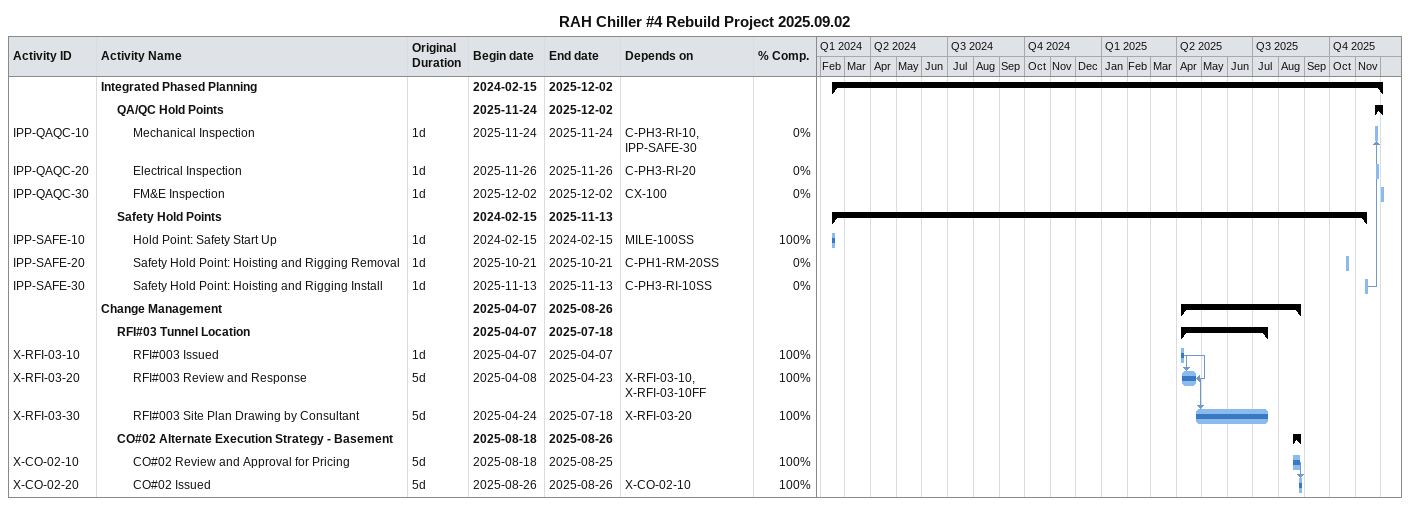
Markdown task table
RAH Chiller #4 Rebuild Project 2025.09.02

| ID | Level | Task | Original duration | Start | Finish | Predecessors | % complete |
|---|---|---|---|---|---|---|---|
|  | 1 | **Integrated Phased Planning** |  | 2024-02-15 | 2025-12-02 |  |  |
|  | 2 | **QA/QC Hold Points** |  | 2025-11-24 | 2025-12-02 |  |  |
| IPP-QAQC-10 | 3 | Mechanical Inspection | 1d | 2025-11-24 | 2025-11-24 | C-PH3-RI-10, IPP-SAFE-30 | 0 |
| IPP-QAQC-20 | 3 | Electrical Inspection | 1d | 2025-11-26 | 2025-11-26 | C-PH3-RI-20 | 0 |
| IPP-QAQC-30 | 3 | FM&E Inspection | 1d | 2025-12-02 | 2025-12-02 | CX-100 | 0 |
|  | 2 | **Safety Hold Points** |  | 2024-02-15 | 2025-11-13 |  |  |
| IPP-SAFE-10 | 3 | Hold Point: Safety Start Up | 1d | 2024-02-15 | 2024-02-15 | MILE-100SS | 100 |
| IPP-SAFE-20 | 3 | Safety Hold Point: Hoisting and Rigging Removal | 1d | 2025-10-21 | 2025-10-21 | C-PH1-RM-20SS | 0 |
| IPP-SAFE-30 | 3 | Safety Hold Point: Hoisting and Rigging Install | 1d | 2025-11-13 | 2025-11-13 | C-PH3-RI-10SS | 0 |
|  | 1 | **Change Management** |  | 2025-04-07 | 2025-08-26 |  |  |
|  | 2 | **RFI#03 Tunnel Location** |  | 2025-04-07 | 2025-07-18 |  |  |
| X-RFI-03-10 | 3 | RFI#003 Issued | 1d | 2025-04-07 | 2025-04-07 |  | 100 |
| X-RFI-03-20 | 3 | RFI#003 Review and Response | 5d | 2025-04-08 | 2025-04-23 | X-RFI-03-10, X-RFI-03-10FF | 100 |
| X-RFI-03-30 | 3 | RFI#003 Site Plan Drawing by Consultant | 5d | 2025-04-24 | 2025-07-18 | X-RFI-03-20 | 100 |
|  | 2 | **CO#02 Alternate Execution Strategy - Basement** |  | 2025-08-18 | 2025-08-26 |  |  |
| X-CO-02-10 | 3 | CO#02 Review and Approval for Pricing | 5d | 2025-08-18 | 2025-08-25 |  | 100 |
| X-CO-02-20 | 3 | CO#02 Issued | 5d | 2025-08-26 | 2025-08-26 | X-CO-02-10 | 100 |
